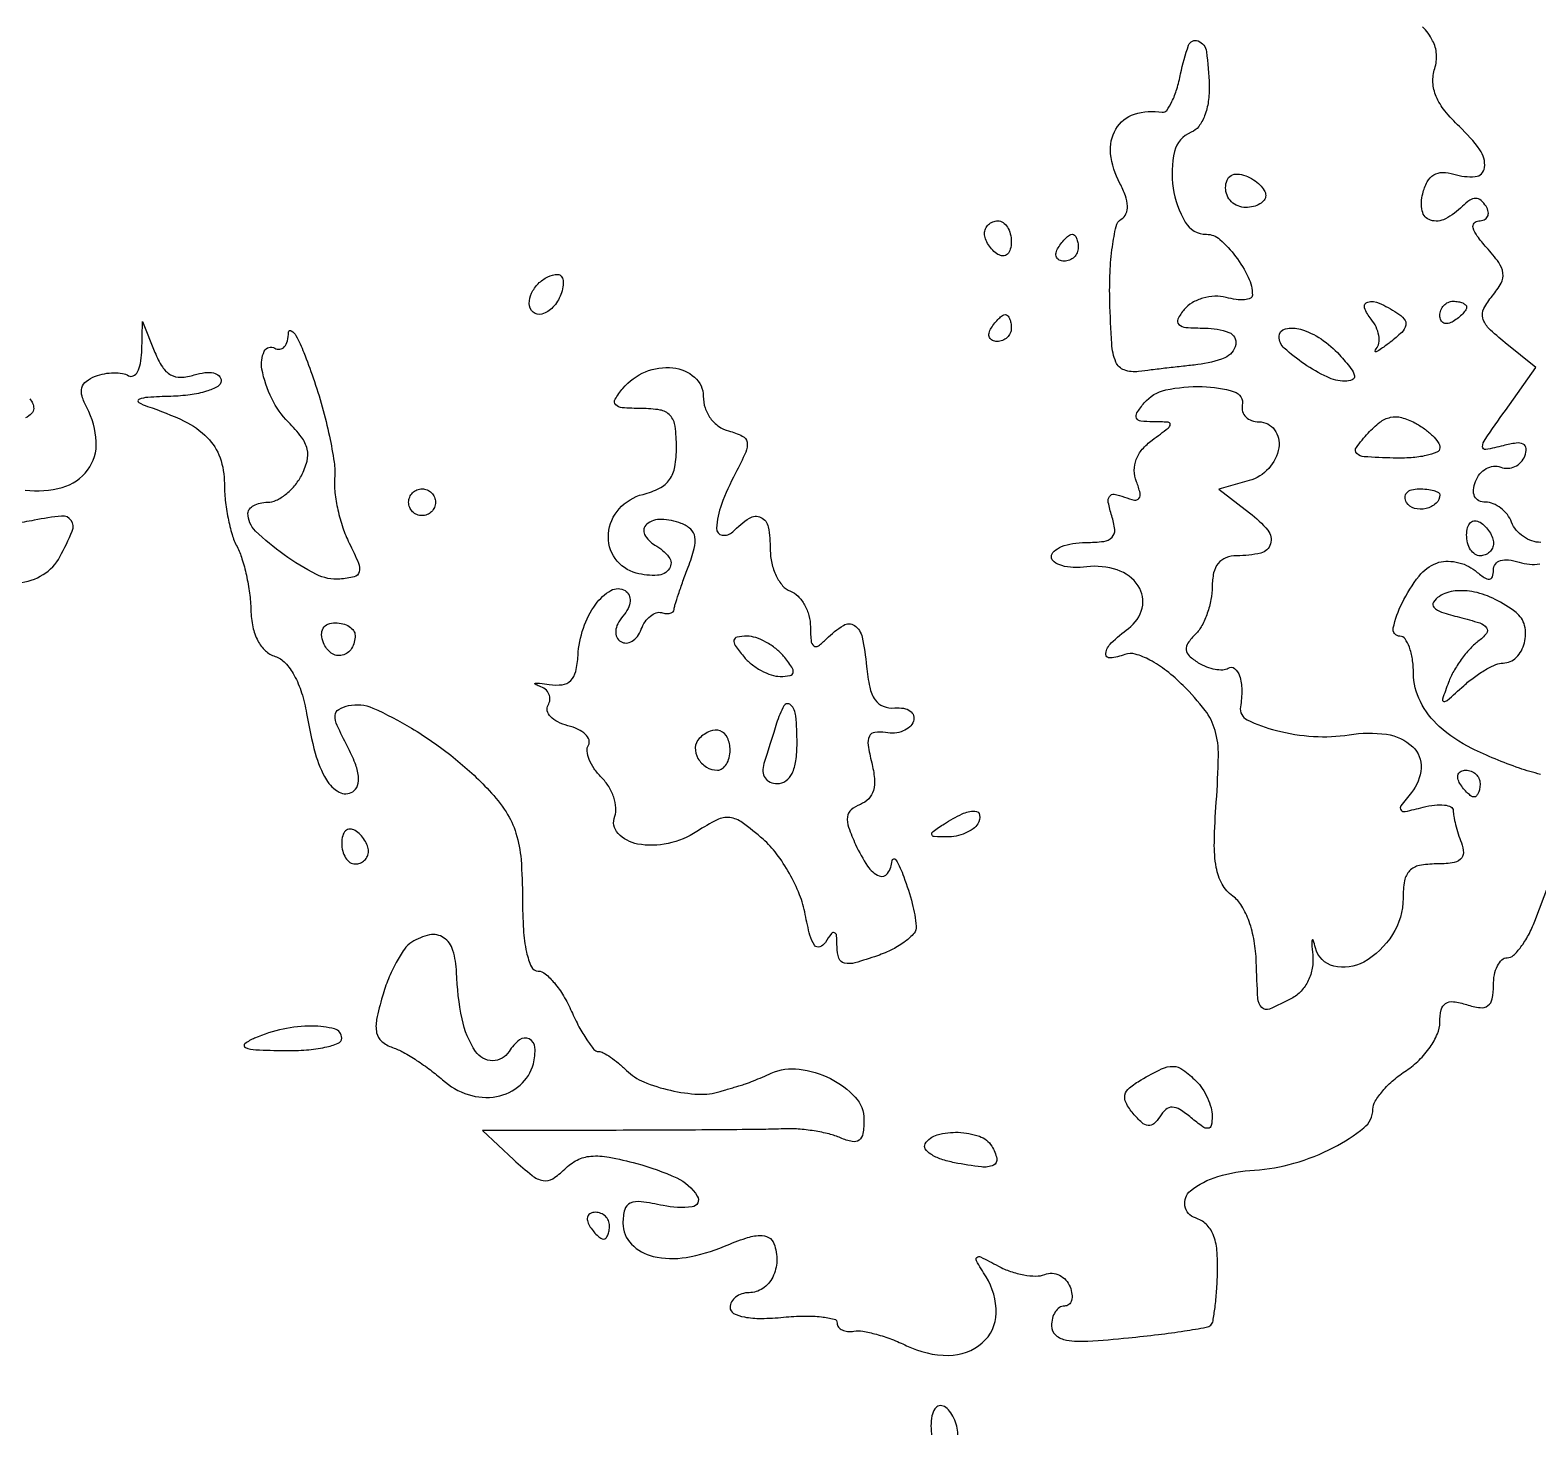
# Model space of a CAD drawing. Extents: x 0 to 4160, y 0 to 3120.
# Drawn here: x 3117.7 to 3230.3, y 1369 to 1473.2 of the extents above; entities that cross this region are included whole.
import ezdxf

# ---------------------------------------------------------------- set-up
doc = ezdxf.new("R2010")
doc.units = 0

msp = doc.modelspace()

# ---------------------------------------------------------------- linework, layer by layer
for points in [[(4159.499279, 606.274193, 0.000001), (4159.667734, 974.478125, 0.000057), (4159.806661, 1380.08378, 0.000034), (4159.883999, 1862.25), (4160, 3120), (3296.563358, 3120), (2433.126717, 3120)], [(757.647081, 3119.740147, 0.000002), (520.492565, 3119.487217, 0.4139)], [(1964.75, 0.149832, 0.000016), (2717.930904, 0.232101, 0.000028), (3351.473438, 0.357111)], [(3230.527632, 1435, -0.085485), (3229.876624, 1435.112122, -0.066241), (3229.235327, 1435.440625, -0.066059), (3228.70056, 1435.926581, -0.083908), (3228.361626, 1436.5, 0.07261), (3228.039833, 1437.07344, 0.063983), (3227.555128, 1437.559375, 0.066863), (3226.987943, 1437.888162, 0.098269), (3226.424396, 1438, -0.110487), (3225.916584, 1438.1136, -0.170267), (3225.598957, 1438.426225, -0.139806), (3225.50964, 1438.922063, -0.066804), (3225.660427, 1439.557471, -0.081295), (3225.986063, 1440.114979, -0.091904), (3226.460931, 1440.512225, -0.100701), (3227.008987, 1440.689361, -0.120146), (3227.546284, 1440.620613, 0.101849), (3228.076686, 1440.53316, 0.098563), (3228.605282, 1440.660322, 0.097258), (3229.05034, 1440.982427, 0.096297), (3229.342423, 1441.449957, 0.098631), (3229.438648, 1442.01126, 0.28088), (3229.23189, 1442.330663, 0.148048), (3228.699305, 1442.413713, 0.029136), (3227.739455, 1442.221615, -0.019519), (3226.427854, 1441.932795, -0.485708), (3226.18732, 1442.146579, -0.137182), (3226.373449, 1442.685151, -0.003341), (3227.89798, 1444.856726), (3230.167414, 1448.043852), (3227.86614, 1449.90731, -0.023013), (3226.643256, 1450.99439, -0.134293), (3226.211083, 1451.730109, -0.187691), (3226.288437, 1452.45069, -0.053731), (3226.920445, 1453.404142, 0.048646), (3227.565689, 1454.35644, 0.155927), (3227.707921, 1455.100282, 0.126813), (3227.401806, 1455.883223, 0.027651), (3226.483025, 1457.018758, -0.024505), (3225.79603, 1457.856991, -0.088541), (3225.490221, 1458.47277, -0.244212), (3225.561715, 1458.835271, -0.228092), (3225.904029, 1459, 0.101423), (3226.314774, 1459.084184, 0.177815), (3226.564054, 1459.319345, 0.167322), (3226.610528, 1459.672051, 0.088483), (3226.446149, 1460.087132, 0.075363), (3226.072821, 1460.526767, 0.181024), (3225.678773, 1460.674265, 0.150038), (3225.231562, 1460.536977, 0.047458), (3224.687132, 1460.087132, -0.075605), (3223.412038, 1459.148673, -0.200212), (3222.306145, 1459.050709, -0.271287), (3221.68442, 1459.739693, -0.115531), (3221.717584, 1461.028043, -0.058915), (3222.062646, 1461.908612, -0.130376), (3222.550966, 1462.43231, -0.142318), (3223.203573, 1462.618781, -0.075873), (3224.039808, 1462.487366, 0.098297), (3225.64847, 1462.307471, 0.356108), (3226.336763, 1462.973301, 0.189172), (3225.987201, 1464.307993, 0.046667), (3224.459888, 1466.037684, -0.034542), (3223.373331, 1467.209764, -0.069385), (3222.726055, 1468.289713, -0.087228), (3222.485501, 1469.329335, -0.09042), (3222.618986, 1470.374892, 0.094705), (3222.746136, 1471.443005, 0.102577), (3222.46217, 1472.450211, 0.075024), (3221.704005, 1473.492225, 0.029299)], [(3117.363784, 1438.899225, 0.097643), (3120.133185, 1439.108367, 0.166306), (3122.029532, 1440.404729, 0.175461), (3122.673681, 1442.530892, 0.109986), (3121.966973, 1445.061712, -0.048576), (3121.612588, 1445.913362, -0.142115), (3121.603201, 1446.543051, -0.164505), (3121.92715, 1447.023209, -0.071315), (3122.608556, 1447.403283, -0.045375), (3123.277266, 1447.592478, -0.042158), (3123.985972, 1447.664133, -0.044917), (3124.629078, 1447.616923, -0.097942), (3125.090242, 1447.444227, 0.259233), (3125.439624, 1447.428048, 0.151515), (3125.751378, 1447.725404, 0.08165), (3125.974291, 1448.345003, 0.038762), (3126.063386, 1449.190983), (3126.126773, 1451.5), (3127.056857, 1449.18054, 0.045432), (3127.607359, 1448.10258, 0.122487), (3128.223883, 1447.511807, 0.140307), (3128.989513, 1447.323211, 0.067617), (3129.993471, 1447.497928, -0.043682), (3130.786394, 1447.675259, -0.086232), (3131.429198, 1447.649967, -0.136608), (3131.841551, 1447.433769, -0.206972), (3132, 1447.067388, -0.272983), (3131.753143, 1446.648933, -0.050824), (3130.898438, 1446.284264, -0.041931), (3129.686834, 1446.015993, -0.026885), (3128.25, 1445.90032, 0.007858), (3126.529943, 1445.827536, 0.08694), (3125.86227, 1445.670184, 0.611801), (3125.847162, 1445.447701, 0.05659), (3126.5, 1445.15032, -0.033126), (3129.235189, 1444.055934, -0.085317), (3130.965191, 1442.828551, -0.111866), (3131.913529, 1441.318337, -0.085685), (3132.238459, 1439.390294, 0.028419), (3132.303998, 1438.150872, 0.022098), (3132.510899, 1436.816586, 0.022573), (3132.816023, 1435.586616, 0.049216), (3133.182121, 1434.687446, -0.046336), (3133.554908, 1433.786702, -0.020945), (3133.881105, 1432.550113, -0.020526), (3134.118589, 1431.206793, -0.026383), (3134.220294, 1429.956707, 0.044411), (3134.368762, 1428.695595, 0.068834), (3134.737252, 1427.665058, 0.083503), (3135.301602, 1426.918786, 0.112818), (3136.028343, 1426.491004, -0.129683), (3136.778077, 1426.015448, -0.061284), (3137.453444, 1425.079752, -0.050368), (3138.004037, 1423.78517, -0.03394), (3138.376084, 1422.221743, 0.024762), (3139.023513, 1419.261009, 0.067243), (3139.856291, 1417.286243, 0.134541), (3140.808524, 1416.362972, 0.270324), (3141.820107, 1416.38882, 0.179372), (3142.179532, 1416.849785, 0.105403), (3142.24826, 1417.554232, 0.065981), (3142.007149, 1418.520454, 0.026174), (3141.437517, 1419.766935, -0.012719), (3140.666636, 1421.340408, -0.11442), (3140.513448, 1422.087399, -0.257256), (3140.773968, 1422.532881, -0.081458), (3141.515765, 1422.825281, -0.158785), (3143.315628, 1422.641019, -0.031621), (3146.220963, 1421.127803, -0.032549), (3149.323975, 1418.966075, -0.035779), (3152.017058, 1416.481843, -0.044638), (3153.27196, 1414.881415, -0.069363), (3154.01354, 1413.294905, -0.05554), (3154.388469, 1411.321819, -0.019207), (3154.5, 1408.419436, 0.015378), (3154.571309, 1406.10151, 0.037629), (3154.803796, 1404.41179, 0.05429), (3155.165618, 1403.321516, 0.29349), (3155.666182, 1403, -0.177976), (3156.203637, 1402.802434, -0.0432), (3156.879878, 1402.11875, -0.038946), (3157.566325, 1401.148476, -0.030298), (3158.160294, 1400, 0.017825), (3158.718807, 1398.850741, 0.025716), (3159.299204, 1397.88125, 0.023781), (3159.834145, 1397.160378, 0.224888), (3160.172683, 1397, -0.1223), (3160.525377, 1396.912422, -0.026356), (3161.069351, 1396.586732, -0.026025), (3161.675178, 1396.131683, -0.022289), (3162.264013, 1395.59313, 0.099394), (3163.552928, 1394.735234, 0.041739), (3165.548669, 1394.105406, 0.041754), (3167.642014, 1393.812961, 0.0902), (3169.25, 1394.014309, -0.00233), (3169.591442, 1394.119863, -0.001377), (3170, 1394.242855, -0.001377), (3170.408596, 1394.363408, -0.002363), (3170.75, 1394.461367, 0.019573), (3171.141421, 1394.588408, 0.005471), (3171.743093, 1394.817576, 0.00551), (3172.418567, 1395.091987, 0.005768), (3173.077551, 1395.377181, -0.13577), (3175.147548, 1395.690215, -0.086121), (3177.498681, 1394.984456, -0.091668), (3179.350782, 1393.587367, -0.187581), (3180, 1391.917762, -0.037618), (3179.921841, 1390.880364, -0.192152), (3179.635143, 1390.391134, -0.221959), (3179.121326, 1390.273961, -0.050588), (3178.25, 1390.556645, 0.04334), (3177.401429, 1390.845575, 0.021155), (3176.279687, 1391.072085, 0.020808), (3175.085257, 1391.210457, 0.028241), (3174, 1391.229185, -0.006703), (3172.489199, 1391.190187, -0.000892), (3169.298126, 1391.156307, -0.001033), (3165.514633, 1391.13071, -0.000868), (3161.504259, 1391.118823), (3151.508517, 1391.106542), (3153.845026, 1388.929753, 0.018968), (3155.212855, 1387.749079, 0.123163), (3156.033821, 1387.373491, 0.188011), (3156.757567, 1387.510961, 0.056562), (3157.650247, 1388.221675, -0.078335), (3158.581864, 1388.899573, -0.098772), (3159.605776, 1389.189345, -0.066327), (3160.960926, 1389.116676, -0.018703), (3163.028605, 1388.646843, -0.043087), (3166.014054, 1387.56736, -0.145581), (3167.553812, 1386.210871, -0.547972), (3167.169599, 1385.401292, -0.085538), (3164.999023, 1385.500215, 0.020243), (3163.357117, 1385.791743, 0.137209), (3162.548082, 1385.679819, 0.228263), (3162.132491, 1385.198042, 0.06583), (3162, 1384.196087, 0.193628), (3162.630791, 1382.628278, 0.146512), (3164.261063, 1381.706073, 0.098652), (3166.721677, 1381.639182, 0.056633), (3169.582236, 1382.469914, -0.017343), (3171.186477, 1383.075764, -0.068354), (3172.221205, 1383.274674, -0.137879), (3172.879302, 1383.127089, -0.183199), (3173.277362, 1382.667498, -0.094827), (3173.490207, 1381.367689, -0.111137), (3173.183989, 1380.159084, -0.127464), (3172.436657, 1379.312262, -0.149643), (3171.416667, 1379, 0.076457), (3170.875436, 1378.916752, 0.08954), (3170.416146, 1378.675396, 0.100755), (3170.10911, 1378.316386, 0.127355), (3170, 1377.894965, 0.280733), (3170.265071, 1377.460067, 0.074408), (3171.068648, 1377.187064, 0.04774), (3172.325743, 1377.081788, 0.020808), (3174, 1377.17139, -0.01916), (3175.533489, 1377.25853, -0.031939), (3176.825, 1377.199845, -0.034577), (3177.768628, 1377.029702, -0.343441), (3178, 1376.732589, 0.162752), (3178.09866, 1376.437518, 0.11949), (3178.367188, 1376.216976, 0.092715), (3178.771934, 1376.107204, 0.063009), (3179.25, 1376.129168, -0.086801), (3179.907198, 1376.128246, -0.023758), (3180.921893, 1375.899126, -0.023269), (3182.066087, 1375.52488, -0.02236), (3183.18623, 1375.041546, 0.112412), (3186.30727, 1374.316742, 0.181923), (3188.831623, 1375.254278, 0.212543), (3189.865938, 1377.471834, 0.144958), (3189.11209, 1380.192124, -0.007119), (3188.388873, 1381.387733, -0.362449), (3188.430791, 1381.638432, -0.303123), (3188.706692, 1381.671991, -0.00595), (3190.03241, 1380.982655, 0.040367), (3190.944002, 1380.585683, 0.038036), (3191.925755, 1380.330834, 0.040396), (3192.831619, 1380.242509, 0.096007), (3193.495382, 1380.359854, -0.106473), (3194.048529, 1380.445867, -0.099402), (3194.603088, 1380.300692, -0.096032), (3195.073503, 1379.946285, -0.09207), (3195.385856, 1379.436858, -0.058691), (3195.525817, 1378.886801, -0.104004), (3195.490734, 1378.422077, -0.149218), (3195.29137, 1378.117026, -0.175697), (3194.968615, 1378, 0.149985), (3194.599223, 1377.886644, 0.098613), (3194.284531, 1377.56771, 0.081808), (3194.072302, 1377.091013, 0.063989), (3194, 1376.528374, 0.217519), (3194.316289, 1375.835736, 0.140779), (3195.129065, 1375.458696, 0.054388), (3196.720445, 1375.385512, 0.009255), (3199.75, 1375.632126, 0.005443), (3201.982339, 1375.880079, 0.008115), (3203.928258, 1376.14981, 0.004116), (3205.561562, 1376.417075, 0.148258), (3205.89939, 1376.586475, 0.161966), (3206.061485, 1376.890021, 0.010529), (3206.211013, 1377.891028, 0.014454), (3206.331789, 1379.115504, 0.010229), (3206.39939, 1380.495335, 0.02824), (3206.352346, 1382.176776, 0.075117), (3206.074131, 1383.341938, 0.108761), (3205.545431, 1384.113062, 0.111995), (3204.746933, 1384.580973, -0.27923), (3203.963669, 1385.475436, -0.272743), (3204.384507, 1386.600627, -0.098578), (3206.422973, 1387.671833, -0.057348), (3209.155485, 1388.148609, 0.056534), (3212.107563, 1388.658761, 0.047667), (3215.054969, 1389.833708, 0.049935), (3217.33452, 1391.308956, 0.227989), (3218, 1392.692555, -0.138248), (3218.168041, 1393.288688, -0.040535), (3218.734375, 1394.064557, -0.037332), (3219.543212, 1394.872112, -0.032495), (3220.5, 1395.591957, 0.049358), (3221.456373, 1396.363246, 0.046346), (3222.265625, 1397.32235, 0.04969), (3222.820006, 1398.31593, 0.102769), (3223, 1399.182398, -0.053181), (3223.098854, 1400.109185, -0.196403), (3223.424816, 1400.585244, -0.180414), (3224.012715, 1400.720139, -0.044001), (3225, 1400.5, 0.044882), (3226.000431, 1400.278775, 0.189602), (3226.584909, 1400.426046, 0.193001), (3226.90615, 1400.929554, 0.04668), (3227, 1401.932612, -0.047597), (3227.075491, 1402.723842, -0.067587), (3227.301021, 1403.392705, -0.087754), (3227.633386, 1403.843571, -0.192449), (3228.024751, 1404, 0.188272), (3228.48899, 1404.18123, 0.045148), (3229.054787, 1404.805645, 0.040174), (3229.617871, 1405.692607, 0.030515), (3230.092244, 1406.74262), (3231.134986, 1409.48524)], [(3117.70625, 1445.70625, -0.097945), (3117.923658, 1445.381638, -0.099038), (3118, 1445, -0.196293), (3117.844022, 1444.618, -0.086454), (3117.392705, 1444.29375, -0.066358)], [(3116.866049, 1431.984241, 0.114472), (3118.704107, 1432.597462, 0.133137), (3119.964816, 1433.934259, 0.022091), (3120.884033, 1435.850759, 0.259878), (3120.800053, 1436.644111, 0.271282), (3120.088263, 1436.967983, 0.023653), (3118.044385, 1436.658877, -0.016385), (3116.52258, 1436.406055, -0.123079)], [(3230.524082, 1417.6891, -0.02295), (3228.936875, 1418.15389, -0.031032), (3225.380732, 1419.627336, -0.069273), (3222.958478, 1421.26033, -0.094682), (3221.545658, 1423.116898, -0.113044), (3221.031425, 1425.25, 0.033795), (3220.948047, 1426.303327, 0.0514), (3220.721779, 1427.192188, 0.0664), (3220.399251, 1427.804838, 0.243025), (3220.021439, 1428, -0.479329), (3219.522254, 1428.621294, -0.062068), (3220.179808, 1430.473802, -0.04846), (3221.444758, 1432.482928, -0.137263), (3222.762198, 1433.462241, -0.084475), (3223.43429, 1433.596982, -0.056275), (3224.21882, 1433.531617, -0.054985), (3224.990774, 1433.288236, -0.069474), (3225.626748, 1432.894808, 0.022129), (3226.311167, 1432.376156, 0.161563), (3226.700927, 1432.262446, 0.321745), (3226.926015, 1432.436799, 0.072418), (3227, 1432.944943, -0.163507), (3227.145494, 1433.377966, -0.158224), (3227.524782, 1433.642301, -0.103693), (3228.132619, 1433.69603, -0.047247), (3228.915843, 1433.52671, 0.055621), (3229.696361, 1433.371574, 0.06322), (3230.45784, 1433.402963, 0.072852)]]:
    msp.add_lwpolyline(points, format="xyb")
for points in [[(3205.777636, 1469.116108, -0.042635), (3205.70901, 1467.909057, -0.056288), (3205.431866, 1466.843564, -0.067229), (3204.990651, 1466.03819, -0.143205), (3204.43083, 1465.61183, 0.249935), (3203.191886, 1464.183616, 0.093649), (3203.088018, 1461.449077, 0.095809), (3203.986522, 1458.907608, 0.266005), (3205.571805, 1458, -0.183973), (3206.574996, 1457.617949, -0.049398), (3207.750661, 1456.341516, -0.049726), (3208.696154, 1454.786288, -0.112185), (3209, 1453.44911, -0.299197), (3208.853667, 1453.226459, -0.080689), (3208.4233, 1453.117995, -0.054423), (3207.789397, 1453.1325, -0.03105), (3207.036768, 1453.280134, 0.07314), (3206.199698, 1453.37238, 0.059932), (3205.309716, 1453.232421, 0.061545), (3204.503514, 1452.892856, 0.089361), (3203.914323, 1452.396765, 0.053163), (3203.435029, 1451.675476, 0.341554), (3203.50762, 1451.271949, 0.168805), (3204.040407, 1451.046633, 0.01641), (3205.460889, 1451, -0.090505), (3207.254291, 1450.672697, -0.366389), (3207.75372, 1449.77428, -0.25182), (3206.936422, 1448.780828, -0.070666), (3204.921757, 1448.270912, 0.001376), (3203.848777, 1448.152893, 0.000926), (3202.623891, 1448.012454, 0.000932), (3201.438966, 1447.872133, 0.001849), (3200.5, 1447.755641, -0.11743), (3199.433067, 1447.869872, -0.213674), (3198.810432, 1448.463397, -0.081418), (3198.497159, 1449.826919, -0.009232), (3198.35462, 1453, -0.017185), (3198.37171, 1455.152106, -0.024043), (3198.545291, 1457.06733, -0.021883), (3198.825186, 1458.586297, -0.199371), (3199.207865, 1459.122826, 0.14936), (3199.561617, 1459.528924, 0.114954), (3199.67391, 1460.109094, 0.078505), (3199.524399, 1460.868451, 0.03509), (3199.106831, 1461.800384, -0.094011), (3198.414833, 1464.006717, -0.165015), (3198.810522, 1465.857461, -0.183326), (3200.199455, 1466.958888, -0.117947), (3202.273438, 1467.110609, 0.284733), (3202.610487, 1467.250338, 0.044158), (3202.995433, 1467.900233, 0.038075), (3203.359856, 1468.838738, 0.024223), (3203.645191, 1469.975957, -0.036314), (3204.236136, 1472.111257, -0.426183), (3204.944109, 1472.429512, -0.268874), (3205.569636, 1471.627164, -0.027117)], [(3210, 1460.893011, -0.164455), (3209.884842, 1460.552359, -0.095748), (3209.559375, 1460.262322, -0.076852), (3209.073715, 1460.066322, -0.057609), (3208.5, 1460, -0.096899), (3207.927495, 1460.112001, -0.097416), (3207.440625, 1460.431406, -0.098432), (3207.114629, 1460.908181, -0.10122), (3207, 1461.468615, -0.094119), (3207.106211, 1462.027855, -0.166113), (3207.407358, 1462.382077, -0.151899), (3207.885039, 1462.496694, -0.075244), (3208.5, 1462.361626, -0.048303), (3209.073796, 1462.075237, -0.053891), (3209.559375, 1461.692784, -0.061199), (3209.891374, 1461.276919, -0.13875)], [(3191, 1457.440983, -0.066118), (3190.926733, 1456.889346, -0.138808), (3190.70625, 1456.521475, -0.191142), (3190.379648, 1456.392057, -0.139169), (3190, 1456.5, -0.06081), (3189.617485, 1456.806203, -0.051032), (3189.29375, 1457.2129, -0.053229), (3189.073302, 1457.653442, -0.089642), (3189, 1458.059017, -0.105429), (3189.076556, 1458.418051, -0.099231), (3189.29375, 1458.723586, -0.096318), (3189.618268, 1458.928382, -0.092995), (3190, 1459, -0.153634), (3190.381379, 1458.879982, -0.097988), (3190.70625, 1458.542039, -0.080552), (3190.925455, 1458.037096, -0.062283)], [(3196, 1457, -0.105053), (3195.918938, 1456.618444, -0.099167), (3195.688914, 1456.29375, -0.09642), (3195.345238, 1456.076123, -0.093332), (3194.940983, 1456, -0.108972), (3194.586039, 1456.078288, -0.182303), (3194.3746, 1456.29375, -0.161196), (3194.343488, 1456.6179, -0.082592), (3194.5, 1457, -0.029505), (3194.768994, 1457.382774, -0.035638), (3195.066025, 1457.70625, -0.038439), (3195.34829, 1457.934461, -0.151918), (3195.559017, 1458, -0.210953), (3195.727648, 1457.92554, -0.081139), (3195.870461, 1457.70625, -0.061769), (3195.967655, 1457.382849, -0.042167)], [(3157.361626, 1453.5, -0.0934), (3156.775912, 1452.550368, -0.14009), (3155.95259, 1452.04161, -0.251538), (3155.296638, 1452.186723, -0.218435), (3155, 1452.833333, -0.112461), (3155.174434, 1453.599055, -0.082723), (3155.676818, 1454.313234, -0.083144), (3156.380659, 1454.82296, -0.115733), (3157.135282, 1455, -0.226347), (3157.392473, 1454.877284, -0.133446), (3157.532574, 1454.559375, -0.08379), (3157.524131, 1454.074834, -0.04548)], [(3219.797334, 1452.146416, -0.076285), (3220.342552, 1451.670566, -0.235268), (3220.455033, 1451.208579, -0.147172), (3220.155883, 1450.680675, -0.027164), (3219.297334, 1449.944696, -0.009067), (3218.644772, 1449.462646, -0.043278), (3218.245731, 1449.227984, -0.576508), (3218.174077, 1449.277094, -0.158019), (3218.241324, 1449.440958, 0.137558), (3218.440706, 1449.87631, 0.080802), (3218.437715, 1450.453159, 0.070194), (3218.239396, 1451.079601, 0.06157), (3217.868879, 1451.657991, -0.087825), (3217.38314, 1452.511247, -0.442101), (3217.612126, 1452.940335, -0.169402), (3218.462489, 1452.865685, -0.035543)], [(3225, 1452.559017, -0.151918), (3224.934461, 1452.34829, -0.038439), (3224.70625, 1452.066025, -0.035638), (3224.382774, 1451.768994, -0.029505), (3224, 1451.5, -0.082592), (3223.6179, 1451.343488, -0.161196), (3223.29375, 1451.3746, -0.182303), (3223.078288, 1451.586039, -0.108972), (3223, 1451.940983, -0.093332), (3223.076123, 1452.345238, -0.09642), (3223.29375, 1452.688914, -0.099167), (3223.618444, 1452.918938, -0.105053), (3224, 1453, -0.042167), (3224.382849, 1452.967655, -0.061769), (3224.70625, 1452.870461, -0.081139), (3224.92554, 1452.727648, -0.210953)], [(3191, 1451, -0.105053), (3190.918938, 1450.618444, -0.099167), (3190.688914, 1450.29375, -0.09642), (3190.345238, 1450.076123, -0.093332), (3189.940983, 1450, -0.108972), (3189.586039, 1450.078288, -0.182303), (3189.3746, 1450.29375, -0.161196), (3189.343488, 1450.6179, -0.082592), (3189.5, 1451, -0.029505), (3189.768994, 1451.382774, -0.035638), (3190.066025, 1451.70625, -0.038439), (3190.34829, 1451.934461, -0.151918), (3190.559017, 1452, -0.210953), (3190.727648, 1451.92554, -0.081139), (3190.870461, 1451.70625, -0.061769), (3190.967655, 1451.382849, -0.042167)], [(3140.474306, 1439.782636, 0.050473), (3140.490259, 1438.725494, 0.026232), (3140.711628, 1437.423426, 0.025794), (3141.082066, 1436.097489, 0.035563), (3141.557818, 1434.956688, -0.014968), (3142.258969, 1433.452806, -0.166498), (3142.308756, 1432.802103, -0.275867), (3141.937779, 1432.435955, -0.041353), (3140.860019, 1432.264409, -0.137033), (3139.108261, 1432.614374, -0.038076), (3136.691395, 1434.081801, -0.036165), (3134.565478, 1435.851041, -0.203859), (3134, 1437.180335, -0.173728), (3134.112054, 1437.4931, -0.093418), (3134.43029, 1437.759224, -0.073726), (3134.90443, 1437.939302, -0.053999), (3135.464816, 1438, 0.111111), (3136.102887, 1438.143566, 0.055573), (3136.81016, 1438.580768, 0.051186), (3137.474287, 1439.220862, 0.052584), (3137.987735, 1439.977082, 0.058796), (3138.41409, 1441.063604, 0.123921), (3138.423, 1441.963429, 0.103766), (3137.99555, 1442.863263, 0.033796), (3137.022918, 1443.977082, -0.083408), (3135.772146, 1445.73292, -0.067451), (3135.047956, 1447.934169, -0.155695), (3135.216228, 1449.265028, -0.449481), (3136, 1449.5, 0.170862), (3136.381532, 1449.416635, 0.185368), (3136.71584, 1449.594912, 0.118594), (3136.947789, 1450.042382, 0.056082), (3137.032646, 1450.690983, -0.579035), (3137.236795, 1450.803314, -0.133321), (3137.585227, 1450.436, -0.029981), (3138.171011, 1449.172103, -0.010348), (3138.867931, 1447.282636, -0.01509), (3139.543529, 1445.117721, -0.015331), (3140.083392, 1442.927348, -0.015285), (3140.435352, 1440.997859, -0.058976)], [(3215.5, 1449, -0.015304), (3216.356398, 1447.993418, -0.118403), (3216.616974, 1447.437965, -0.358415), (3216.458007, 1447.136581, -0.105325), (3215.904988, 1447.031803, -0.106412), (3214.579077, 1447.34878, -0.037398), (3212.872892, 1448.328955, -0.034271), (3211.385187, 1449.494868, -0.212505), (3211, 1450.360243, -0.350658), (3211.470482, 1450.94861, -0.129542), (3212.606452, 1450.907816, -0.074744), (3214.131864, 1450.184542, -0.060892)], [(3168, 1445.90638, 0.07888), (3168.13724, 1445.041862, 0.079377), (3168.535382, 1444.264408, 0.08145), (3169.14494, 1443.665549, 0.089796), (3169.894501, 1443.317338, -0.047828), (3170.915345, 1442.943126, -0.246001), (3171.264323, 1442.475809, -0.146038), (3171.16813, 1441.745817, -0.014963), (3170.400662, 1440.160957, 0.029697), (3169.356112, 1437.831413, 0.079205), (3168.988147, 1436.053295, 0.383654), (3169.408618, 1435.540393, 0.238587), (3170.2, 1435.8, -0.051368), (3171.443814, 1436.8115, -0.261732), (3172.301149, 1436.869998, -0.241089), (3172.847035, 1436.157549, -0.045192), (3173, 1434.468615, 0.055002), (3173.111542, 1433.457712, 0.057561), (3173.440625, 1432.511741, 0.06413), (3173.925762, 1431.767801, 0.125259), (3174.5, 1431.361626, -0.107073), (3175.073697, 1430.985971, -0.066509), (3175.559375, 1430.340284, -0.062102), (3175.888054, 1429.53619, -0.066093), (3176, 1428.693011, 0.02133), (3176.044284, 1427.655401, 0.21464), (3176.25, 1427.286044, 0.327155), (3176.593197, 1427.283503, 0.040132), (3177.2, 1427.8, -0.054649), (3178.460046, 1428.811072, -0.300742), (3179.288401, 1428.796775, -0.194374), (3179.859154, 1427.935617, -0.026311), (3180.186642, 1425.75, 0.028491), (3180.427153, 1424.191212, 0.097216), (3180.828709, 1423.251615, 0.153331), (3181.438613, 1422.769603, 0.111983), (3182.29902, 1422.647059, -0.062108), (3182.958053, 1422.619037, -0.114235), (3183.451266, 1422.413971, -0.16144), (3183.701338, 1422.070385, -0.163104), (3183.695276, 1421.647059, -0.129141), (3183.414479, 1421.23177, -0.083518), (3182.917868, 1420.925414, -0.07403), (3182.285967, 1420.77191, -0.067122), (3181.614364, 1420.801161, 0.0744), (3180.808624, 1420.824569, 0.259792), (3180.402579, 1420.529864, 0.148163), (3180.309157, 1419.869026, 0.023043), (3180.574177, 1418.560478, -0.037402), (3180.779318, 1417.373499, -0.090693), (3180.704513, 1416.490583, -0.124692), (3180.351323, 1415.864342, -0.111146), (3179.728478, 1415.449301, 0.08555), (3179.043053, 1415.041142, 0.188419), (3178.76049, 1414.51209, 0.115089), (3178.847047, 1413.736152, 0.023468), (3179.372408, 1412.447786, 0.037035), (3180.269955, 1410.836206, 0.144692), (3181.131674, 1410.108597, 0.36269), (3181.764886, 1410.292081, 0.129036), (3182.09968, 1411.25, -0.737488), (3182.383834, 1411.313641, -0.04208), (3182.97197, 1410.051699, -0.023423), (3183.605938, 1408.039226, -0.043037), (3183.90032, 1406.347825, -0.201828), (3183.734278, 1405.833031, -0.053046), (3183.089469, 1405.226896, -0.045144), (3182.141285, 1404.634711, -0.033166), (3181, 1404.149845, -0.01482), (3179.325792, 1403.621311, -0.122903), (3178.535538, 1403.596353, -0.263025), (3178.128597, 1403.958634, -0.080165), (3177.984687, 1404.80202, 0.015802), (3177.949907, 1405.657792, 0.286763), (3177.795554, 1405.869153, 0.339972), (3177.564374, 1405.804193, 0.019151), (3177.114535, 1405.151082, -0.164529), (3176.693089, 1404.810404, -0.337104), (3176.309448, 1404.927651, -0.094011), (3175.959035, 1405.678891, -0.015883), (3175.616128, 1407.232675, 0.049086), (3175.186965, 1408.705488, 0.032501), (3174.425548, 1410.295471, 0.032668), (3173.473646, 1411.758235, 0.053269), (3172.466823, 1412.841898, 0.020331), (3170.906566, 1414.090878, 0.129811), (3169.972107, 1414.46001, 0.147041), (3169.034921, 1414.295314, 0.028531), (3167.529506, 1413.427376, -0.091885), (3165.372648, 1412.523637, -0.099335), (3163.096224, 1412.48833, -0.158937), (3161.639204, 1413.280048, -0.288697), (3161.385189, 1414.561403, 0.113029), (3161.476272, 1415.201692, 0.06143), (3161.31251, 1415.983408, 0.056435), (3160.936104, 1416.778898, 0.057736), (3160.393753, 1417.46339, -0.044832), (3159.85248, 1418.111525, -0.056243), (3159.481657, 1418.800393, -0.0671), (3159.323682, 1419.425707, -0.168321), (3159.424995, 1419.878639, 0.226017), (3159.466981, 1420.262277, 0.121148), (3159.201453, 1420.670513, 0.079232), (3158.648444, 1421.044692, 0.045269), (3157.888137, 1421.319002, -0.050622), (3157.132751, 1421.600692, -0.087145), (3156.592548, 1421.996174, -0.12917), (3156.347512, 1422.436216, -0.203944), (3156.411627, 1422.85701, 0.118766), (3156.546631, 1423.268319, 0.128003), (3156.473675, 1423.683624, 0.116605), (3156.197491, 1424.038985, 0.08765), (3155.762243, 1424.278518, -0.041464), (3155.445756, 1424.416498, -0.71633), (3155.458284, 1424.491079, -0.070594), (3155.782003, 1424.497626, -0.008253), (3156.5, 1424.398466, 0.068319), (3157.470253, 1424.381661, 0.169438), (3158.100084, 1424.689639, 0.139877), (3158.475586, 1425.37315, 0.041454), (3158.645564, 1426.565965, -0.067305), (3159.044664, 1428.607064, -0.075489), (3159.965177, 1430.383026, -0.104061), (3161.106642, 1431.4139, -0.276955), (3162.161865, 1431.399962, -0.145834), (3162.456384, 1431.069264, -0.13149), (3162.537054, 1430.61694, -0.098148), (3162.381125, 1430.076017, -0.054152), (3162, 1429.5, 0.0534), (3161.614421, 1428.919145, 0.100085), (3161.459336, 1428.379452, 0.134364), (3161.544561, 1427.928571, 0.141758), (3161.846657, 1427.594771, 0.153067), (3162.251396, 1427.491511, 0.123169), (3162.682679, 1427.624489, 0.098025), (3163.076375, 1427.983689, 0.06744), (3163.36739, 1428.515019, -0.057081), (3163.657029, 1429.070757, -0.071472), (3164.047416, 1429.500726, -0.086206), (3164.474161, 1429.744454, -0.156107), (3164.872174, 1429.759275, 0.049541), (3165.229599, 1429.696636, 0.080369), (3165.536176, 1429.723037, 0.114721), (3165.744891, 1429.830306, 0.204865), (3165.829701, 1430, -0.060066), (3165.887313, 1430.31783, -0.004752), (3166.148305, 1431.135946, -0.006397), (3166.482384, 1432.107775, -0.004855), (3166.872603, 1433.164922, 0.024088), (3167.326344, 1434.556675, 0.106771), (3167.372763, 1435.411447, 0.172462), (3167.057751, 1435.988006, 0.090944), (3166.35266, 1436.418166, 0.083229), (3164.861849, 1436.720884, 0.183094), (3163.777578, 1436.352012, 0.352464), (3163.62243, 1435.598129, 0.147511), (3164.392616, 1434.800157, -0.099527), (3165.435009, 1433.906714, -0.323628), (3165.46747, 1433.048559, -0.238893), (3164.572637, 1432.543757, -0.075244), (3162.999004, 1432.710511, -0.176602), (3161.422947, 1433.801236, -0.177024), (3160.920652, 1435.64916, -0.161867), (3161.720991, 1437.511098, -0.150618), (3163.5, 1438.589356, 0.054616), (3164.729551, 1439.045197, 0.122852), (3165.479607, 1439.688111, 0.112876), (3165.876862, 1440.646666, 0.042046), (3166, 1442.108408, 0.032814), (3165.897639, 1443.666417, 0.15252), (3165.52327, 1444.474342, 0.168103), (3164.778937, 1444.882016, 0.042021), (3163.377555, 1445, -0.015561), (3161.9439, 1445.044628, -0.193794), (3161.462368, 1445.27432, -0.333054), (3161.421153, 1445.685618, -0.037417), (3162, 1446.5, -0.122738), (3163.673325, 1447.729859, -0.122655), (3165.72855, 1448.030969, -0.15587), (3167.35296, 1447.329066, -0.21672)], [(3208.25, 1445.236323, 0.12369), (3208.271965, 1444.765388, 0.125188), (3208.514063, 1444.36317, 0.11162), (3208.946167, 1444.093718, 0.084011), (3209.5, 1444, -0.239493), (3210.654234, 1443.413497, -0.202646), (3210.970482, 1442.06682, -0.142391), (3210.217269, 1440.515875, -0.142377), (3208.75, 1439.610293), (3206.5, 1438.987323), (3208.79505, 1437.205379, -0.052711), (3210.149199, 1435.904004, -0.253061), (3210.358857, 1434.89173, -0.268738), (3209.629811, 1434.206756, -0.057355), (3207.833333, 1434, 0.089658), (3207.024496, 1433.853787, 0.135864), (3206.449275, 1433.436364, 0.115086), (3206.110242, 1432.72327, 0.053712), (3206, 1431.7, -0.046948), (3205.908558, 1430.728283, -0.037403), (3205.635268, 1429.710893, -0.038637), (3205.234459, 1428.799774, -0.073565), (3204.758359, 1428.158359, 0.042153), (3204.190856, 1427.486155, 0.179744), (3204.057442, 1426.987042, 0.186792), (3204.284069, 1426.533984, 0.046051), (3204.960613, 1426.024342, 0.045558), (3205.572073, 1425.719473, 0.048831), (3206.214702, 1425.53893, 0.054315), (3206.793007, 1425.499676, 0.128913), (3207.202254, 1425.625, -0.32398), (3207.676652, 1425.590286, -0.142742), (3208.044845, 1425.037474, -0.074082), (3208.208552, 1423.997313, -0.042446), (3208.111099, 1422.728033, 0.33139), (3208.614089, 1421.758406, 0.050416), (3210.791645, 1420.95979, 0.046962), (3213.574563, 1420.519486, 0.056043), (3216.226118, 1420.649268, -0.075422), (3219.014815, 1420.678038, -0.153459), (3220.973097, 1419.744641, -0.226562), (3221.599798, 1418.156557, -0.155528), (3220.872445, 1416.326585, 0.011889), (3220.095541, 1415.331996, 0.341289), (3220.101162, 1415.027101, 0.284446), (3220.414847, 1414.916026, 0.009567), (3221.75, 1415.232966, -0.032863), (3222.612484, 1415.395708, -0.057355), (3223.339063, 1415.400222, -0.085782), (3223.829981, 1415.259312, -0.28759), (3224, 1414.988168, 0.047225), (3224.039983, 1414.565787, 0.014583), (3224.178303, 1413.941149, 0.014444), (3224.374636, 1413.247879, 0.015389), (3224.606989, 1412.581787, -0.086541), (3224.753675, 1411.834218, -0.226541), (3224.534024, 1411.348187, -0.144512), (3223.911442, 1411.07482, -0.031686), (3222.731989, 1411, 0.046448), (3221.469328, 1410.882451, 0.154444), (3220.743489, 1410.493315, 0.150676), (3220.363292, 1409.750561, 0.043527), (3220.25, 1408.451645, -0.141549), (3219.463821, 1405.730229, -0.123999), (3217.315322, 1403.681634, -0.1919), (3215.078748, 1403.37632, -0.278188), (3213.707199, 1404.75, 0.014804), (3213.550645, 1405.312227, 0.714111), (3213.469862, 1405.314599, 0.109391), (3213.431924, 1405.049159, 0.006136), (3213.505745, 1404.214591, -0.067992), (3213.470901, 1403.227356, -0.069974), (3213.171746, 1402.295933, -0.072833), (3212.641916, 1401.514633, -0.084723), (3211.933838, 1400.964591, -0.020202), (3210.289211, 1400.168119, -0.312745), (3209.705174, 1400.283845, -0.179876), (3209.408473, 1400.960893, -0.007184), (3209.291636, 1403.695085, 0.035875), (3209.134056, 1405.264705, 0.043157), (3208.755698, 1406.698296, 0.048615), (3208.206523, 1407.860431, 0.100541), (3207.532983, 1408.59954, -0.109412), (3206.740983, 1409.499879, -0.082755), (3206.302706, 1410.74529, -0.048906), (3206.161587, 1412.610586, -0.012755), (3206.305141, 1415.615773, 0.013941), (3206.462634, 1419.085271, 0.073471), (3206.217743, 1420.970206, 0.095541), (3205.464531, 1422.466404, 0.03214), (3203.843877, 1424.309969, 0.030561), (3202.595149, 1425.414712, 0.043705), (3201.355303, 1426.219664, 0.051865), (3200.259893, 1426.663352, 0.163334), (3199.478272, 1426.630036, -0.069286), (3198.383104, 1426.375853, -0.482709), (3198.055837, 1426.719449, -0.170651), (3198.456893, 1427.496585, -0.029209), (3199.75, 1428.581188, 0.171867), (3200.768182, 1430.099056, 0.214636), (3200.48001, 1431.753904, 0.16481), (3198.902638, 1432.950161, 0.111337), (3196.636699, 1433.178434, -0.038372), (3195.626696, 1433.133305, -0.061345), (3194.77453, 1433.266101, -0.085812), (3194.198417, 1433.54321, -0.242403), (3194, 1433.928434, -0.219715), (3194.18934, 1434.338509, -0.077727), (3194.75417, 1434.685228, -0.0591), (3195.584327, 1434.921548, -0.039839), (3196.567388, 1435, 0.029097), (3197.903268, 1435.077807, 0.172708), (3198.520779, 1435.382521, 0.222571), (3198.719125, 1435.957178, 0.050463), (3198.501997, 1436.993708, -0.026148), (3198.244583, 1437.981012, -0.202651), (3198.335945, 1438.438467, -0.294244), (3198.692456, 1438.589806, -0.048919), (3199.44595, 1438.382367, 0.041261), (3200.19084, 1438.164996, 0.284044), (3200.533241, 1438.290778, 0.232), (3200.61712, 1438.685673, 0.029952), (3200.348861, 1439.533267, -0.08683), (3200.184769, 1440.372089, -0.095891), (3200.325543, 1441.186121, -0.086726), (3200.779249, 1441.950872, -0.057801), (3201.52865, 1442.644608, 0.005141), (3202.722779, 1443.536763, 0.22607), (3202.861809, 1443.807641, 0.410522), (3202.70506, 1443.976048, 0.010538), (3201.568685, 1444, -0.030071), (3200.666391, 1444.054315, -0.261553), (3200.353875, 1444.283082, -0.2563), (3200.383002, 1444.673114, -0.029104), (3200.926207, 1445.411085, -0.168722), (3202.52991, 1446.380642, -0.0584), (3205.261735, 1446.634915, -0.068247), (3207.646034, 1446.249796, -0.386109)], [(3223, 1442.063793, -0.302608), (3222.780889, 1441.734908, -0.04457), (3221.978855, 1441.48124, -0.037915), (3220.856063, 1441.321354, -0.023503), (3219.523761, 1441.296492, -0.007998), (3217.357618, 1441.392587, -0.182914), (3216.800393, 1441.642871, -0.371943), (3216.767074, 1442.088469, -0.024511), (3217.649628, 1443.165337, -0.044985), (3218.522362, 1443.970781, -0.109982), (3219.310334, 1444.338215, -0.119412), (3220.137858, 1444.321287, -0.058378), (3221.125867, 1443.932638, -0.033276), (3221.843163, 1443.485001, -0.039905), (3222.449473, 1442.969925, -0.044117), (3222.873592, 1442.464995, -0.15381)], [(3148, 1438, -0.099038), (3147.923658, 1437.618362, -0.097945), (3147.70625, 1437.29375, -0.097945), (3147.381638, 1437.076342, -0.099038), (3147, 1437, -0.099038), (3146.618362, 1437.076342, -0.097945), (3146.29375, 1437.29375, -0.097945), (3146.076342, 1437.618362, -0.099038), (3146, 1438, -0.099038), (3146.076342, 1438.381638, -0.097945), (3146.29375, 1438.70625, -0.097945), (3146.618362, 1438.923658, -0.099038), (3147, 1439, -0.099038), (3147.381638, 1438.923658, -0.097945), (3147.70625, 1438.70625, -0.097945), (3147.923658, 1438.381638, -0.099038)], [(3223, 1438.559017, -0.211827), (3222.716404, 1437.919648, -0.127879), (3221.969093, 1437.529206, -0.122608), (3221.101938, 1437.54388, -0.191362), (3220.510081, 1437.983688, -0.136093), (3220.397824, 1438.36964, -0.190788), (3220.524436, 1438.701458, -0.140899), (3220.890269, 1438.925389, -0.067432), (3221.440983, 1439, -0.026751), (3222.038367, 1438.968016, -0.042195), (3222.542039, 1438.870461, -0.051652), (3222.89701, 1438.729146, -0.279105)], [(3227, 1434.940983, -0.105429), (3226.923444, 1434.581949, -0.099231), (3226.70625, 1434.276414, -0.096318), (3226.381732, 1434.071618, -0.092995), (3226, 1434, -0.153634), (3225.618621, 1434.120018, -0.097988), (3225.29375, 1434.457961, -0.080552), (3225.074545, 1434.962904, -0.062283), (3225, 1435.559017, -0.066118), (3225.073267, 1436.110654, -0.138808), (3225.29375, 1436.478525, -0.191142), (3225.620352, 1436.607943, -0.139169), (3226, 1436.5, -0.06081), (3226.382515, 1436.193797, -0.051032), (3226.70625, 1435.7871, -0.053229), (3226.926698, 1435.346558, -0.089642)], [(3222.961471, 1430.976188, 0.110685), (3222.522818, 1430.547381, 0.348966), (3222.559335, 1430.165083, 0.122193), (3223.132599, 1429.804973, 0.017951), (3224.459972, 1429.420691, -0.014584), (3225.973196, 1428.993622, -0.15508), (3226.490622, 1428.630483, -0.349806), (3226.481331, 1428.205543, -0.058212), (3225.845845, 1427.601983, 0.048237), (3225.229716, 1427.039689, 0.027243), (3224.593058, 1426.252677, 0.026966), (3224.032126, 1425.380976, 0.039559), (3223.644994, 1424.556067, 0.006376), (3223.194757, 1423.310899, 0.449351), (3223.290957, 1423.139085, 0.238706), (3223.554086, 1423.207084, 0.003508), (3224.785706, 1424.306067, -0.025645), (3225.580458, 1424.954403, -0.027435), (3226.420277, 1425.502407, -0.028419), (3227.188463, 1425.889216, -0.102772), (3227.721752, 1426, 0.200894), (3228.706235, 1426.412188, 0.132352), (3229.318796, 1427.495565, 0.12382), (3229.325366, 1428.797803, 0.169771), (3228.690559, 1429.771652, 0.047458), (3227.134644, 1430.75134, 0.065057), (3225.575008, 1431.298066, 0.076579), (3224.143883, 1431.375956, 0.114265)], [(3142, 1428.059017, -0.13423), (3141.734336, 1427.087259, -0.204571), (3141.039442, 1426.576874, -0.217321), (3140.224762, 1426.74038, -0.145599), (3139.63617, 1427.505744, -0.076022), (3139.502894, 1428.117056, -0.151817), (3139.618633, 1428.593244, -0.165347), (3139.97324, 1428.893936, -0.094172), (3140.531385, 1429, -0.062212), (3141.092934, 1428.929858, -0.080499), (3141.568594, 1428.723586, -0.097959), (3141.886945, 1428.417889, -0.153789)], [(3171, 1426.5, 0.052047), (3171.587123, 1425.926029, 0.042511), (3172.319828, 1425.440625, 0.04415), (3173.079931, 1425.108554, 0.081088), (3173.744889, 1425, 0.041804), (3174.478191, 1425.061418, 0.319009), (3174.709602, 1425.292518, 0.198558), (3174.618453, 1425.693431, 0.019291), (3174, 1426.5, 0.052047), (3173.412877, 1427.073971, 0.042511), (3172.680172, 1427.559375, 0.04415), (3171.920069, 1427.891446, 0.081088), (3171.255111, 1428, 0.041804), (3170.521809, 1427.938582, 0.319009), (3170.290398, 1427.707482, 0.198558), (3170.381547, 1427.306569, 0.019291)], [(3173.468615, 1421.5), (3173.255288, 1420.817155), (3173, 1420), (3172.744712, 1419.182845), (3172.531385, 1418.5, 0.08688), (3172.454415, 1417.908861, 0.136884), (3172.612389, 1417.425571, 0.144974), (3172.988611, 1417.11198, 0.10208), (3173.531385, 1417, 0.15854), (3174.160664, 1417.204676, 0.122261), (3174.627615, 1417.760685, 0.080079), (3174.911212, 1418.69255, 0.033916), (3175, 1420, 0.021504), (3174.911831, 1422.049109, 0.179323), (3174.522181, 1422.874897, 0.496964), (3174.021379, 1422.800546, 0.049585)], [(3167.693853, 1420.36052, 0.191124), (3167.401415, 1419.683432, 0.139481), (3167.603969, 1418.880661, 0.123736), (3168.230079, 1418.235684, 0.139398), (3169.059017, 1418, 0.156819), (3169.417907, 1418.1154, 0.097386), (3169.723586, 1418.440625, 0.079459), (3169.929934, 1418.926402, 0.06085), (3170, 1419.5, 0.103624), (3169.806289, 1420.424643, 0.202875), (3169.269246, 1420.932483, 0.1934), (3168.508765, 1420.913511, 0.094876)], [(3226, 1417, -0.042167), (3225.967655, 1416.617151, -0.061769), (3225.870461, 1416.29375, -0.081139), (3225.727648, 1416.07446, -0.210953), (3225.559017, 1416, -0.151918), (3225.34829, 1416.065539, -0.038439), (3225.066025, 1416.29375, -0.035638), (3224.768994, 1416.617226, -0.029505), (3224.5, 1417, -0.082592), (3224.343488, 1417.3821, -0.161196), (3224.3746, 1417.70625, -0.182303), (3224.586039, 1417.921712, -0.108972), (3224.940983, 1418, -0.093332), (3225.345238, 1417.923877, -0.09642), (3225.688914, 1417.70625, -0.099167), (3225.918938, 1417.381556, -0.105053)], [(3188.5, 1414, -0.101161), (3188.140373, 1413.617978, -0.052761), (3187.566787, 1413.298248, -0.049393), (3186.883651, 1413.083635, -0.053738), (3186.190983, 1413.015313, -0.012098), (3185.238528, 1413.046994, -0.343021), (3185.064256, 1413.199331, -0.295079), (3185.157251, 1413.430616, -0.010223), (3186, 1414, -0.03301), (3187.319161, 1414.733972, -0.110887), (3188.277708, 1414.949198, -0.372932), (3188.633474, 1414.640978, -0.175918)], [(3141, 1412.559017, 0.062283), (3141.074545, 1411.962904, 0.080552), (3141.29375, 1411.457961, 0.097988), (3141.618621, 1411.120018, 0.153634), (3142, 1411, 0.092995), (3142.381732, 1411.071618, 0.096318), (3142.70625, 1411.276414, 0.099231), (3142.923444, 1411.581949, 0.105429), (3143, 1411.940983, 0.089642), (3142.926698, 1412.346558, 0.053229), (3142.70625, 1412.7871, 0.051032), (3142.382515, 1413.193797, 0.06081), (3142, 1413.5, 0.139169), (3141.620352, 1413.607943, 0.191142), (3141.29375, 1413.478525, 0.138808), (3141.073267, 1413.110654, 0.066118)], [(3146.231729, 1405.163435, 0.09819), (3145.681143, 1404.639311, 0.029039), (3145.06372, 1403.646144, 0.027924), (3144.484681, 1402.423515, 0.0268), (3144.036505, 1401.127286, 0.019593), (3143.610568, 1399.38765, 0.100074), (3143.609129, 1398.397303, 0.17166), (3143.988879, 1397.760954, 0.088822), (3144.804776, 1397.298583, -0.041592), (3145.597084, 1396.943303, -0.017595), (3146.59743, 1396.343864, -0.017265), (3147.626656, 1395.625182, -0.021603), (3148.5269, 1394.886265, 0.105859), (3150.454317, 1393.783821, 0.121724), (3152.564625, 1393.643547, 0.136761), (3154.32223, 1394.487627, 0.149976), (3155.313926, 1396.092454, 0.080676), (3155.428737, 1397.300215, 0.2662), (3155.002446, 1397.941656, 0.290464), (3154.274445, 1397.867533, 0.087821), (3153.5, 1397, -0.261965), (3152.265491, 1396.31786, -0.249305), (3150.998994, 1397.003609, -0.096147), (3149.985463, 1399.440229, -0.042684), (3149.576843, 1402.911747, 0.06517), (3149.308448, 1404.553902, 0.173245), (3148.613489, 1405.496623, 0.202034), (3147.562803, 1405.702791, 0.090266)], [(3134.5, 1398, 0.058616), (3133.775344, 1397.582242, 0.582463), (3133.809811, 1397.305951, 0.087465), (3134.585764, 1397.134588, 0.006583), (3136.75, 1397.070285, 0.022192), (3138.378905, 1397.115648, 0.035801), (3139.751563, 1397.314396, 0.040716), (3140.739736, 1397.61656, 0.307326), (3141, 1398, 0.341228), (3140.472064, 1398.68351, 0.063948), (3138.795785, 1398.898779, 0.052019), (3136.620018, 1398.6718, 0.049532)], [(3204.8, 1394.8, -0.050963), (3205.259339, 1394.236094, -0.038162), (3205.6475, 1393.534657, -0.039013), (3205.913137, 1392.809553, -0.0684), (3206, 1392.177555, -0.04582), (3205.935781, 1391.478253, -0.3412), (3205.702885, 1391.269823, -0.177487), (3205.291725, 1391.387576, -0.015622), (3204.423785, 1392.063253, 0.030931), (3203.591627, 1392.671117, 0.135045), (3203.014628, 1392.849968, 0.191036), (3202.542441, 1392.680058, 0.073705), (3202.085513, 1392.138364, -0.06874), (3201.650815, 1391.612569, -0.218419), (3201.227303, 1391.475687, -0.158043), (3200.748112, 1391.696014, -0.033416), (3200.106278, 1392.371943, -0.048656), (3199.566041, 1393.169301, -0.183999), (3199.486723, 1393.756246, -0.166674), (3199.817601, 1394.284104, -0.038439), (3200.694549, 1394.888869, -0.018691), (3202.22727, 1395.705442, -0.119001), (3203.082397, 1395.892401, -0.154139), (3203.819037, 1395.642128, -0.038022)], [(3189.541119, 1389.933469, -0.083581), (3189.917163, 1389.010248, -0.357666), (3189.668542, 1388.517084, -0.136208), (3188.768193, 1388.384581, -0.016292), (3186.761655, 1388.702654, -0.03346), (3185.75086, 1388.967964, -0.062278), (3184.988486, 1389.334333, -0.101473), (3184.578309, 1389.735767, -0.29501), (3184.570672, 1390.114349, -0.190184), (3185.475722, 1390.790089, -0.075603), (3187.042739, 1390.97037, -0.074641), (3188.615749, 1390.675378, -0.172387)], [(3159.5, 1384, 0.029505), (3159.768994, 1383.617226, 0.035638), (3160.066025, 1383.29375, 0.038439), (3160.34829, 1383.065539, 0.151918), (3160.559017, 1383, 0.210953), (3160.727648, 1383.07446, 0.081139), (3160.870461, 1383.29375, 0.061769), (3160.967655, 1383.617151, 0.042167), (3161, 1384, 0.105053), (3160.918938, 1384.381556, 0.099167), (3160.688914, 1384.70625, 0.09642), (3160.345238, 1384.923877, 0.093332), (3159.940983, 1385, 0.108972), (3159.586039, 1384.921712, 0.182303), (3159.3746, 1384.70625, 0.161196), (3159.343488, 1384.3821, 0.082592)], [(3185, 1369.059017, 0.0466), (3185.073608, 1368.270941, 0.066561), (3185.29375, 1367.604836, 0.086673), (3185.618015, 1367.155423, 0.195654), (3186, 1367, 0.142666), (3186.38134, 1367.111069, 0.09965), (3186.70625, 1367.423289, 0.08433), (3186.925146, 1367.890182, 0.067639), (3187, 1368.440983, 0.061875), (3186.925833, 1369.038022, 0.051278), (3186.70625, 1369.640225, 0.053305), (3186.382836, 1370.157656, 0.08825), (3186, 1370.5, 0.202618), (3185.621877, 1370.558599, 0.181468), (3185.29375, 1370.33165, 0.104212), (3185.071541, 1369.804599, 0.047867)]]:
    msp.add_lwpolyline(points, format="xyb", close=True)

doc.saveas('drawing.dxf')
